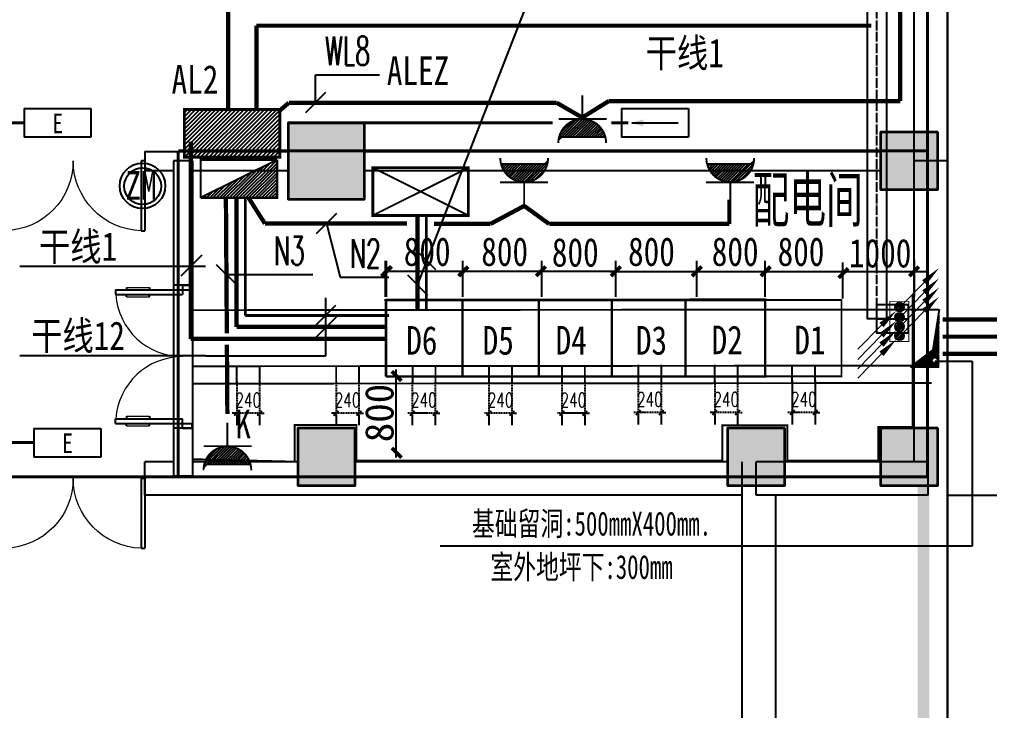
# Model space of a CAD drawing. Extents: x 815029915 to 815825525, y 579155098 to 579748855.
# Drawn here: x 815194584 to 815204740, y 579561353 to 579568592 of the extents above; entities that cross this region are included whole.
import ezdxf
from ezdxf.enums import TextEntityAlignment as Align

# ---------------------------------------------------------------- set-up
doc = ezdxf.new("R2010")
doc.units = 0
doc.header["$LTSCALE"] = 100
doc.header["$MEASUREMENT"] = 0
for name, pattern in [('DASH', [0.35, 0.25, -0.1]), ('DOTE', [2.42, 2, -0.2, 0.02, -0.2]), ('HIDDEN', [0.375, 0.25, -0.125])]:
    doc.linetypes.add(name, pattern=pattern)
for name, color, linetype in [('BR-消防应急灯具', 3, 'Continuous'), ('BR-系统通信线', 3, 'DASH'), ('COLUMN', 9, 'Continuous'), ('DOOR_FIRE', 4, 'Continuous'), ('E-TEXT-PLAN', 7, 'Continuous'), ('GROUND', 2, 'Continuous'), ('PUB_HATCH', 8, 'Continuous'), ('QD', 3, 'Continuous'), ('SPACE', 7, 'Continuous'), ('WALL', 9, 'Continuous'), ('WINDOW', 4, 'Continuous'), ('zm', 1, 'Continuous'), ('电-强电平面-标注', 3, 'Continuous'), ('电-强电平面-线缆', 3, 'Continuous'), ('电-接地防雷-接地线', 132, 'Continuous'), ('电-桥架', 4, 'Continuous'), ('设备-插座', 3, 'Continuous'), ('设备-箱柜', 3, 'Continuous')]:
    doc.layers.add(name, color=color, linetype=linetype)
for name, color, linetype, lineweight in [('柱填充', 9, 'Continuous', 18), ('电-强电平面-箭头', 3, 'Continuous', 0), ('砼柱', 2, 'Continuous', 35)]:
    doc.layers.add(name, color=color, linetype=linetype, lineweight=lineweight)
doc.styles.add('-宋体', font='', dxfattribs={"width": 0.8})
doc.styles.add('-黑体', font='', dxfattribs={"width": 0.8})
doc.styles.add('_TCH_DIM_T3', font='SIMPLEX', dxfattribs={"width": 0.705882, "bigfont": 'GBCBIG'})
doc.styles.add('_TCH_SPACE', font='SIMPLEX', dxfattribs={"height": 5, "bigfont": 'GBCBIG'})
doc.styles.add('ELEC-DIM', font='simplex.shx', dxfattribs={"width": 0.6, "bigfont": 'HZTXT.shx'})
doc.styles.add('IDQSTYLE', font='txt.shx', dxfattribs={"width": 0.7, "bigfont": 'hztxt.shx'})
doc.styles.add('ST', font='')
doc.styles.get("Standard").update_dxf_attribs({"font": 'gbenor.shx', "bigfont": 'gbcbig.shx'})
doc.styles.add('宋体', font='', dxfattribs={"width": 0.8})
doc.styles.get('-宋体').set_extended_font_data('SimSun')
doc.styles.get('-黑体').set_extended_font_data('SimHei')
doc.styles.get('ST').set_extended_font_data('SimSun')
doc.styles.get('宋体').set_extended_font_data('SimSun')
doc.linetypes.add('GDLine', pattern='A,1,-3,5.8,["|",Standard,S=4,R=-45,X=-1.407,Y=-0.7],-0.1,["|",Standard,S=4,R=-45,X=-1.407,Y=-0.7],-0.1,["|",Standard,S=4,R=-45,X=-1.407,Y=-0.7],-0.1,["|",Standard,S=4,R=-45,X=-1.407,Y=-0.7],-0.1,5.8,-3,1', length=20)
doc.dimstyles.new('_TCH_ARCH&&50', dxfattribs={"dimtxt": 148.75, "dimasz": 50, "dimexe": 125, "dimexo": 150, "dimgap": 63.125, "dimtad": 1, "dimdec": 0, "dimzin": 0, "dimdsep": 46, "dimtxsty": '_TCH_DIM_T3', "dimblk": 'ARCHTICK', "dimcen": 0.09, "dimclrt": 7, "dimazin": 2, "dimtfac": 1, "dimtdec": 0, "dimtix": 1, "dimtmove": 2, "dimatfit": 3, "dimfxl": 0, "dimtolj": 1, "dimtzin": 0, "dimarcsym": 0})

# ---------------------------------------------------------------- blocks, each defined once
blk = doc.blocks.new('_ArchTick')
at = {"color": 0, "linetype": 'ByBlock', "const_width": 0.4}
blk.add_lwpolyline([(-0.5, -0.5), (0.5, 0.5)], dxfattribs=at)
blk = doc.blocks.new('*D106')
at = {"layer": 'Defpoints', "color": 0, "linetype": 'DASH', "ltscale": 0.5, "transparency": 16777216}
for p in [(815201863, 579564958), (815202103, 579564958), (815201863, 579564474)]:
    blk.add_point(p, dxfattribs=at)
at = {"layer": 'zm', "color": 0, "linetype": 'DASH', "lineweight": -2, "ltscale": 0.5, "transparency": 16777216}
for p, q in [((815201863, 579564808), (815201863, 579564349)), ((815202103, 579564808), (815202103, 579564349)), ((815201863, 579564474), (815201813, 579564474)), ((815202103, 579564474), (815201863, 579564474)), ((815202103, 579564474), (815202153, 579564474))]:
    blk.add_line(p, q, dxfattribs=at)
at = {"layer": 'zm', "color": 0, "linetype": 'DASH', "lineweight": -2, "ltscale": 0.5, "transparency": 16777216, "xscale": 50, "yscale": 50, "zscale": 50}
blk.add_blockref('_ArchTick', (815201863, 579564474), dxfattribs=at)
at = {"layer": 'zm', "color": 0, "linetype": 'DASH', "lineweight": -2, "ltscale": 0.5, "transparency": 16777216, "xscale": 50, "yscale": 50, "zscale": 50, "rotation": 180}
blk.add_blockref('_ArchTick', (815202103, 579564474), dxfattribs=at)
at = {"layer": 'zm', "color": 7, "linetype": 'DASH', "ltscale": 0.5, "transparency": 16777216, "insert": (815201983, 579564612), "char_height": 148.8, "attachment_point": 5, "style": '_TCH_DIM_T3'}
blk.add_mtext('\\A1;240', dxfattribs=at)
blk = doc.blocks.new('*D107')
at = {"layer": 'Defpoints', "color": 0, "linetype": 'DASH', "ltscale": 0.5, "transparency": 16777216}
for p in [(815200263, 579564951), (815200503, 579564951), (815200263, 579564467)]:
    blk.add_point(p, dxfattribs=at)
at = {"layer": 'zm', "color": 0, "linetype": 'DASH', "lineweight": -2, "ltscale": 0.5, "transparency": 16777216}
for p, q in [((815200263, 579564801), (815200263, 579564342)), ((815200503, 579564801), (815200503, 579564342)), ((815200263, 579564467), (815200213, 579564467)), ((815200503, 579564467), (815200263, 579564467)), ((815200503, 579564467), (815200553, 579564467))]:
    blk.add_line(p, q, dxfattribs=at)
at = {"layer": 'zm', "color": 0, "linetype": 'DASH', "lineweight": -2, "ltscale": 0.5, "transparency": 16777216, "xscale": 50, "yscale": 50, "zscale": 50}
blk.add_blockref('_ArchTick', (815200263, 579564467), dxfattribs=at)
at = {"layer": 'zm', "color": 0, "linetype": 'DASH', "lineweight": -2, "ltscale": 0.5, "transparency": 16777216, "xscale": 50, "yscale": 50, "zscale": 50, "rotation": 180}
blk.add_blockref('_ArchTick', (815200503, 579564467), dxfattribs=at)
at = {"layer": 'zm', "color": 7, "linetype": 'DASH', "ltscale": 0.5, "transparency": 16777216, "insert": (815200383, 579564605), "char_height": 148.8, "attachment_point": 5, "style": '_TCH_DIM_T3'}
blk.add_mtext('\\A1;240', dxfattribs=at)
blk = doc.blocks.new('*D108')
at = {"layer": 'Defpoints', "color": 0, "linetype": 'DASH', "ltscale": 0.5, "transparency": 16777216}
for p in [(815199500, 579564951), (815199740, 579564951), (815199500, 579564467)]:
    blk.add_point(p, dxfattribs=at)
at = {"layer": 'zm', "color": 0, "linetype": 'DASH', "lineweight": -2, "ltscale": 0.5, "transparency": 16777216}
for p, q in [((815199500, 579564801), (815199500, 579564342)), ((815199740, 579564801), (815199740, 579564342)), ((815199500, 579564467), (815199450, 579564467)), ((815199740, 579564467), (815199500, 579564467)), ((815199740, 579564467), (815199790, 579564467))]:
    blk.add_line(p, q, dxfattribs=at)
at = {"layer": 'zm', "color": 0, "linetype": 'DASH', "lineweight": -2, "ltscale": 0.5, "transparency": 16777216, "xscale": 50, "yscale": 50, "zscale": 50}
blk.add_blockref('_ArchTick', (815199500, 579564467), dxfattribs=at)
at = {"layer": 'zm', "color": 0, "linetype": 'DASH', "lineweight": -2, "ltscale": 0.5, "transparency": 16777216, "xscale": 50, "yscale": 50, "zscale": 50, "rotation": 180}
blk.add_blockref('_ArchTick', (815199740, 579564467), dxfattribs=at)
at = {"layer": 'zm', "color": 7, "linetype": 'DASH', "ltscale": 0.5, "transparency": 16777216, "insert": (815199620, 579564605), "char_height": 148.8, "attachment_point": 5, "style": '_TCH_DIM_T3'}
blk.add_mtext('\\A1;240', dxfattribs=at)
blk = doc.blocks.new('*D109')
at = {"layer": 'Defpoints', "color": 0, "linetype": 'DASH', "ltscale": 0.5, "transparency": 16777216}
for p in [(815201063, 579564958), (815201303, 579564958), (815201063, 579564474)]:
    blk.add_point(p, dxfattribs=at)
at = {"layer": 'zm', "color": 0, "linetype": 'DASH', "lineweight": -2, "ltscale": 0.5, "transparency": 16777216}
for p, q in [((815201063, 579564808), (815201063, 579564349)), ((815201303, 579564808), (815201303, 579564349)), ((815201063, 579564474), (815201013, 579564474)), ((815201303, 579564474), (815201063, 579564474)), ((815201303, 579564474), (815201353, 579564474))]:
    blk.add_line(p, q, dxfattribs=at)
at = {"layer": 'zm', "color": 0, "linetype": 'DASH', "lineweight": -2, "ltscale": 0.5, "transparency": 16777216, "xscale": 50, "yscale": 50, "zscale": 50}
blk.add_blockref('_ArchTick', (815201063, 579564474), dxfattribs=at)
at = {"layer": 'zm', "color": 0, "linetype": 'DASH', "lineweight": -2, "ltscale": 0.5, "transparency": 16777216, "xscale": 50, "yscale": 50, "zscale": 50, "rotation": 180}
blk.add_blockref('_ArchTick', (815201303, 579564474), dxfattribs=at)
at = {"layer": 'zm', "color": 7, "linetype": 'DASH', "ltscale": 0.5, "transparency": 16777216, "insert": (815201183, 579564612), "char_height": 148.8, "attachment_point": 5, "style": '_TCH_DIM_T3'}
blk.add_mtext('\\A1;240', dxfattribs=at)
blk = doc.blocks.new('*D105')
at = {"layer": 'Defpoints', "color": 0, "linetype": 'DASH', "ltscale": 0.5, "transparency": 16777216}
for p in [(815202675, 579564960), (815202915, 579564960), (815202675, 579564476)]:
    blk.add_point(p, dxfattribs=at)
at = {"layer": 'zm', "color": 0, "linetype": 'DASH', "lineweight": -2, "ltscale": 0.5, "transparency": 16777216}
for p, q in [((815202675, 579564810), (815202675, 579564351)), ((815202915, 579564810), (815202915, 579564351)), ((815202675, 579564476), (815202625, 579564476)), ((815202915, 579564476), (815202675, 579564476)), ((815202915, 579564476), (815202965, 579564476))]:
    blk.add_line(p, q, dxfattribs=at)
at = {"layer": 'zm', "color": 0, "linetype": 'DASH', "lineweight": -2, "ltscale": 0.5, "transparency": 16777216, "xscale": 50, "yscale": 50, "zscale": 50}
blk.add_blockref('_ArchTick', (815202675, 579564476), dxfattribs=at)
at = {"layer": 'zm', "color": 0, "linetype": 'DASH', "lineweight": -2, "ltscale": 0.5, "transparency": 16777216, "xscale": 50, "yscale": 50, "zscale": 50, "rotation": 180}
blk.add_blockref('_ArchTick', (815202915, 579564476), dxfattribs=at)
at = {"layer": 'zm', "color": 7, "linetype": 'DASH', "ltscale": 0.5, "transparency": 16777216, "insert": (815202795, 579564614), "char_height": 148.8, "attachment_point": 5, "style": '_TCH_DIM_T3'}
blk.add_mtext('\\A1;240', dxfattribs=at)
blk = doc.blocks.new('*D110')
at = {"layer": 'Defpoints', "color": 0, "linetype": 'DASH', "ltscale": 0.5, "transparency": 16777216}
for p in [(815198697, 579564951), (815198937, 579564951), (815198697, 579564467)]:
    blk.add_point(p, dxfattribs=at)
at = {"layer": 'zm', "color": 0, "linetype": 'DASH', "lineweight": -2, "ltscale": 0.5, "transparency": 16777216}
for p, q in [((815198697, 579564801), (815198697, 579564342)), ((815198937, 579564801), (815198937, 579564342)), ((815198697, 579564467), (815198647, 579564467)), ((815198937, 579564467), (815198697, 579564467)), ((815198937, 579564467), (815198987, 579564467))]:
    blk.add_line(p, q, dxfattribs=at)
at = {"layer": 'zm', "color": 0, "linetype": 'DASH', "lineweight": -2, "ltscale": 0.5, "transparency": 16777216, "xscale": 50, "yscale": 50, "zscale": 50}
blk.add_blockref('_ArchTick', (815198697, 579564467), dxfattribs=at)
at = {"layer": 'zm', "color": 0, "linetype": 'DASH', "lineweight": -2, "ltscale": 0.5, "transparency": 16777216, "xscale": 50, "yscale": 50, "zscale": 50, "rotation": 180}
blk.add_blockref('_ArchTick', (815198937, 579564467), dxfattribs=at)
at = {"layer": 'zm', "color": 7, "linetype": 'DASH', "ltscale": 0.5, "transparency": 16777216, "insert": (815198817, 579564605), "char_height": 148.8, "attachment_point": 5, "style": '_TCH_DIM_T3'}
blk.add_mtext('\\A1;240', dxfattribs=at)
blk = doc.blocks.new('*D111')
at = {"layer": 'Defpoints', "color": 0, "linetype": 'DASH', "ltscale": 0.5, "transparency": 16777216}
for p in [(815197899, 579564951), (815198139, 579564951), (815197899, 579564467)]:
    blk.add_point(p, dxfattribs=at)
at = {"layer": 'zm', "color": 0, "linetype": 'DASH', "lineweight": -2, "ltscale": 0.5, "transparency": 16777216}
for p, q in [((815197899, 579564801), (815197899, 579564342)), ((815198139, 579564801), (815198139, 579564342)), ((815197899, 579564467), (815197849, 579564467)), ((815198139, 579564467), (815197899, 579564467)), ((815198139, 579564467), (815198189, 579564467))]:
    blk.add_line(p, q, dxfattribs=at)
at = {"layer": 'zm', "color": 0, "linetype": 'DASH', "lineweight": -2, "ltscale": 0.5, "transparency": 16777216, "xscale": 50, "yscale": 50, "zscale": 50}
blk.add_blockref('_ArchTick', (815197899, 579564467), dxfattribs=at)
at = {"layer": 'zm', "color": 0, "linetype": 'DASH', "lineweight": -2, "ltscale": 0.5, "transparency": 16777216, "xscale": 50, "yscale": 50, "zscale": 50, "rotation": 180}
blk.add_blockref('_ArchTick', (815198139, 579564467), dxfattribs=at)
at = {"layer": 'zm', "color": 7, "linetype": 'DASH', "ltscale": 0.5, "transparency": 16777216, "insert": (815198019, 579564605), "char_height": 148.8, "attachment_point": 5, "style": '_TCH_DIM_T3'}
blk.add_mtext('\\A1;240', dxfattribs=at)
blk = doc.blocks.new('HC000430')
at = {"color": 0, "linetype": 'Continuous', "const_width": 0.3}
blk.add_lwpolyline([(5, 2.5), (-5, 2.5), (-5, -2.5), (5, -2.5)], close=True, dxfattribs=at)
at = {"color": 0, "linetype": 'Continuous', "const_width": 0.2}
for points in [[(5, 2.5), (-5, -2.5)], [(-5, 2.5), (5, -2.5)]]:
    blk.add_lwpolyline(points, dxfattribs=at)
at = {"color": 0, "style": 'IDQSTYLE', "width": 0.7}
blk.add_attdef('PSFHATT', (7, -2.5), '', height=2.5, dxfattribs=at)
blk = doc.blocks.new('BR-DZX')
at = {"color": 7}
blk.add_line((54.5, -75), (295.5, -75), dxfattribs=at)
at = {"color": 3}
blk.add_solid([(114.8, -93.1), (42.5, -75), (114.8, -56.9)], dxfattribs=at)
at = {"layer": 'BR-消防应急灯具', "color": 3}
for p, q in [((0, 0), (350, 0)), ((0, 0), (0, -150)), ((350, 0), (350, -150)), ((350, -150), (0, -150))]:
    blk.add_line(p, q, dxfattribs=at)
at = {"flags": 1}
blk.add_attdef('A', (0, 0), '', height=2.5, dxfattribs=at)
blk = doc.blocks.new('*X25')
at = {"color": 0, "linetype": 'Continuous'}
for p, q in [((232.27, 320.09), (237.18, 325)), ((232.27, 320.51), (236.75, 325)), ((232.27, 320.94), (236.33, 325)), ((232.27, 321.36), (235.9, 325)), ((232.27, 321.79), (235.48, 325)), ((232.27, 322.21), (235.06, 325)), ((232.27, 322.63), (234.63, 325)), ((232.27, 323.06), (234.21, 325)), ((232.27, 323.48), (233.78, 325)), ((232.27, 323.91), (233.36, 325)), ((232.27, 324.33), (232.93, 325)), ((232.27, 324.76), (232.51, 325)), ((232.6, 320), (237.6, 325)), ((233.02, 320), (238.02, 325)), ((233.45, 320), (238.45, 325)), ((233.87, 320), (238.87, 325)), ((234.3, 320), (239.3, 325)), ((234.72, 320), (239.72, 325)), ((235.15, 320), (240.15, 325)), ((235.57, 320), (240.57, 325)), ((235.99, 320), (240.99, 325)), ((236.42, 320), (241.42, 325)), ((236.84, 320), (241.84, 325)), ((237.27, 320), (242.27, 325)), ((237.69, 320), (242.27, 324.57)), ((238.12, 320), (242.27, 324.15)), ((238.54, 320), (242.27, 323.72)), ((238.96, 320), (242.27, 323.3)), ((239.39, 320), (242.27, 322.88)), ((239.81, 320), (242.27, 322.45)), ((240.24, 320), (242.27, 322.03)), ((240.66, 320), (242.27, 321.6)), ((241.09, 320), (242.27, 321.18)), ((241.51, 320), (242.27, 320.75)), ((241.93, 320), (242.27, 320.33))]:
    blk.add_line(p, q, dxfattribs=at)
blk = doc.blocks.new('HC000429')
at = {"color": 0, "linetype": 'Continuous', "const_width": 0.3}
blk.add_lwpolyline([(5, 2.5), (-5, 2.5), (-5, -2.5), (5, -2.5)], close=True, dxfattribs=at)
at = {"color": 0, "linetype": 'Continuous'}
blk.add_blockref('*X25', (-237.27, -322.5), dxfattribs=at)
at = {"color": 0, "style": 'IDQSTYLE', "width": 0.7}
blk.add_attdef('PSFHATT', (7, -2.5), '', height=2.5, dxfattribs=at)
blk = doc.blocks.new('*X51')
at = {"color": 0, "linetype": 'Continuous'}
for p, q in [((159.6, 156.77), (159.62, 156.79)), ((159.66, 156.55), (159.91, 156.79)), ((159.75, 156.35), (160.19, 156.79)), ((159.84, 156.17), (160.47, 156.79)), ((159.95, 155.99), (160.75, 156.79)), ((160.08, 155.83), (161.04, 156.79)), ((160.21, 155.68), (161.32, 156.79)), ((160.35, 155.55), (161.6, 156.79)), ((160.51, 155.42), (161.89, 156.79)), ((160.68, 155.3), (162.17, 156.79)), ((160.86, 155.2), (162.45, 156.79)), ((161.05, 155.11), (162.73, 156.79)), ((161.26, 155.03), (163.02, 156.79)), ((161.48, 154.98), (163.3, 156.79)), ((161.72, 154.93), (163.58, 156.79)), ((161.99, 154.92), (163.87, 156.79)), ((162.29, 154.93), (164.49, 157.14)), ((162.63, 155), (164.43, 156.79)), ((163.08, 155.16), (164.27, 156.35))]:
    blk.add_line(p, q, dxfattribs=at)
blk = doc.blocks.new('HC000134')
at = {"color": 0, "linetype": 'Continuous', "const_width": 0.2}
blk.add_lwpolyline([(-2.5, 5, 0.198912), (-1.77, 3.23, 0.198912), (0, 2.5, 0.198912), (1.77, 3.23, 0.198912), (2.5, 5)], format="xyb", dxfattribs=at)
for points in [[(-2.42, 4.38), (2.42, 4.38)], [(-2.55, 2.48), (2.48, 2.48)], [(0, 2.5), (0, 0)]]:
    blk.add_lwpolyline(points, dxfattribs=at)
at = {"color": 0, "linetype": 'Continuous'}
blk.add_blockref('*X51', (-162.01, -152.42), dxfattribs=at)
at = {"color": 0, "style": 'IDQSTYLE', "width": 0.7}
blk.add_attdef('PSFHATT', (4.5, 0), '', height=2.5, dxfattribs=at)
blk = doc.blocks.new('*X48')
at = {"color": 0, "linetype": 'Continuous'}
for p, q in [((237.27, 320), (242.27, 325)), ((235.99, 320), (239.72, 323.73)), ((236.42, 320), (240.57, 324.15)), ((236.84, 320), (241.42, 324.58)), ((237.69, 320), (242.27, 324.57)), ((238.12, 320), (242.27, 324.15)), ((238.54, 320), (242.27, 323.72)), ((234.72, 320), (237.18, 322.46)), ((235.15, 320), (238.03, 322.88)), ((235.57, 320), (238.88, 323.3)), ((238.96, 320), (242.27, 323.3)), ((239.39, 320), (242.27, 322.88)), ((239.81, 320), (242.27, 322.45)), ((233.45, 320), (234.63, 321.18)), ((233.87, 320), (235.48, 321.61)), ((234.3, 320), (236.33, 322.03)), ((240.24, 320), (242.27, 322.03)), ((240.66, 320), (242.27, 321.6)), ((241.09, 320), (242.27, 321.18)), ((232.6, 320), (232.94, 320.33)), ((233.02, 320), (233.78, 320.76)), ((241.51, 320), (242.27, 320.75)), ((241.93, 320), (242.27, 320.33))]:
    blk.add_line(p, q, dxfattribs=at)
blk = doc.blocks.new('HC000431')
at = {"color": 0, "linetype": 'Continuous'}
blk.add_line((5, 2.5), (-5, -2.5), dxfattribs=at)
at = {"color": 0, "linetype": 'Continuous', "const_width": 0.3}
for points in [[(5, 2.5), (-5, 2.5), (-5, -2.5)], [(-5, -2.5), (5, -2.5), (5, 2.5)]]:
    blk.add_lwpolyline(points, dxfattribs=at)
at = {"color": 0, "linetype": 'Continuous'}
blk.add_blockref('*X48', (-237.27, -322.5), dxfattribs=at)
at = {"color": 0, "style": 'IDQSTYLE', "width": 0.7}
blk.add_attdef('PSFHATT', (7, -2.5), '', height=2.5, dxfattribs=at)
blk = doc.blocks.new('*X160')
at = {"color": 0, "linetype": 'Continuous'}
for p, q in [((192.59, 446.72), (193.93, 448.06)), ((192.65, 447.21), (193.44, 448)), ((192.67, 446.38), (194.27, 447.98)), ((192.81, 446.1), (194.55, 447.84)), ((193.01, 445.87), (194.78, 447.64)), ((193.27, 445.7), (194.95, 447.39)), ((193.58, 445.59), (195.06, 447.07)), ((193.98, 445.57), (195.08, 446.67))]:
    blk.add_line(p, q, dxfattribs=at)
blk = doc.blocks.new('HC000753')
at = {"color": 0, "linetype": 'Continuous'}
for p, q in [((0.13, 0.06), (3.24, 3.23)), ((-5.47, -5.53), (-2.36, -2.36))]:
    blk.add_line(p, q, dxfattribs=at)
for points in [[(3.24, 3.23, 0.8, 0, 0), (5.19, 5.12, 0, 0, 0)], [(-2.36, -2.36, 0.8, 0, 0), (-0.41, -0.47, 0, 0, 0)]]:
    blk.add_lwpolyline(points, format="xyseb", dxfattribs=at)
blk.add_circle((0, 0), 0.625, dxfattribs=at)
at = {"color": 0, "linetype": 'Continuous', "xscale": 0.5, "yscale": 0.5, "zscale": 0.5}
blk.add_blockref('*X160', (-96.92, -223.41), dxfattribs=at)
at = {"color": 0, "style": 'IDQSTYLE', "width": 0.7}
blk.add_attdef('PSFHATT', (7.19, -5.53), '', height=2.5, dxfattribs=at)
blk = doc.blocks.new('$DorLib2D$00000002')
for p, q in [((-0.5, 0), (-0.5, 0.4875)), ((-0.475, 0.4875), (-0.5, 0.4875)), ((-0.475, 0), (-0.475, 0.4875)), ((0.475, 0), (0.475, 0.4875)), ((0.475, 0.4875), (0.5, 0.4875)), ((0.5, 0), (0.5, 0.4875)), ((-0.5, 0), (-0.475, 0)), ((0.5, 0), (0.475, 0))]:
    blk.add_line(p, q)
at = {"lineweight": 13}
for centre, start, end in [((-0.4875, 0), 0, 88.53072), ((0.4875, 0), 91.46928, 180)]:
    blk.add_arc(centre, 0.4875, start, end, dxfattribs=at)
blk = doc.blocks.new('$DorLib2D$00000011')
for p, q in [((-0.4667, 0.4709), (-0.4667, -0.0625)), ((-0.4667, 0.4709), (-0.4333, 0.4709)), ((-0.4333, 0.4709), (-0.4333, 0.0042)), ((0.4333, 0.4709), (0.4333, 0.0042)), ((0.4667, 0.4709), (0.4333, 0.4709)), ((0.4667, 0.4709), (0.4667, -0.0625)), ((-0.4833, 0.3962), (-0.4667, 0.3962)), ((-0.4167, 0.3962), (-0.4333, 0.3962)), ((0.4167, 0.3962), (0.4333, 0.3962)), ((0.4833, 0.3962), (0.4667, 0.3962)), ((-0.4833, 0.2346), (-0.4667, 0.2346)), ((-0.4167, 0.2346), (-0.4333, 0.2346)), ((0.4167, 0.2346), (0.4333, 0.2346)), ((0.4833, 0.2346), (0.4667, 0.2346)), ((-0.5, 0.0042), (-0.4333, 0.0042)), ((-0.5, 0.0042), (-0.5, -0.0625)), ((0.5, 0.0042), (0.4333, 0.0042)), ((0.5, 0.0042), (0.5, -0.0625)), ((-0.5, -0.0625), (-0.4667, -0.0625)), ((0.5, -0.0625), (0.4667, -0.0625))]:
    blk.add_line(p, q)
at = {"lineweight": 13}
for p, q in [((-0.4833, 0.3962), (-0.4833, 0.2346)), ((-0.4167, 0.3962), (-0.4167, 0.2346)), ((0.4167, 0.3962), (0.4167, 0.2346)), ((0.4833, 0.3962), (0.4833, 0.2346))]:
    blk.add_line(p, q, dxfattribs=at)
for centre, start, end in [((-0.4667, 0.0042), 0, 85.90396), ((0.4667, 0.0042), 94.09604, 180)]:
    blk.add_arc(centre, 0.4667, start, end, dxfattribs=at)
blk = doc.blocks.new('安全出口')
at = {"layer": 'BR-消防应急灯具', "color": 3}
for p, q in [((-175, 0), (175, 0)), ((-175, 0), (-175, -150)), ((175, 0), (175, -150)), ((175, -150), (-175, -150))]:
    blk.add_line(p, q, dxfattribs=at)
at = {"color": 3, "flags": 1}
blk.add_attdef('A', (-175, 0), '', height=2.5, dxfattribs=at)
at = {"layer": 'BR-消防应急灯具', "color": 7, "insert": (-27.3, -26.1), "char_height": 103.265, "width": 117.825, "attachment_point": 1, "style": '宋体'}
blk.add_mtext('{\\fSimHei|b0|i0|c134|p49;E}\\P    \\P   ', dxfattribs=at)
blk = doc.blocks.new('*D667')
at = {"layer": 'Defpoints', "color": 0, "linetype": 'DASH', "ltscale": 0.5, "transparency": 16777216}
for p in [(815196859, 579564951), (815197099, 579564951), (815196859, 579564467)]:
    blk.add_point(p, dxfattribs=at)
at = {"layer": 'zm', "color": 0, "linetype": 'DASH', "lineweight": -2, "ltscale": 0.5, "transparency": 16777216}
for p, q in [((815196859, 579564801), (815196859, 579564342)), ((815197099, 579564801), (815197099, 579564342)), ((815196859, 579564467), (815196809, 579564467)), ((815197099, 579564467), (815196859, 579564467)), ((815197099, 579564467), (815197149, 579564467))]:
    blk.add_line(p, q, dxfattribs=at)
at = {"layer": 'zm', "color": 0, "linetype": 'DASH', "lineweight": -2, "ltscale": 0.5, "transparency": 16777216, "xscale": 50, "yscale": 50, "zscale": 50}
blk.add_blockref('_ArchTick', (815196859, 579564467), dxfattribs=at)
at = {"layer": 'zm', "color": 0, "linetype": 'DASH', "lineweight": -2, "ltscale": 0.5, "transparency": 16777216, "xscale": 50, "yscale": 50, "zscale": 50, "rotation": 180}
blk.add_blockref('_ArchTick', (815197099, 579564467), dxfattribs=at)
at = {"layer": 'zm', "color": 7, "linetype": 'DASH', "ltscale": 0.5, "transparency": 16777216, "insert": (815196979, 579564605), "char_height": 148.8, "attachment_point": 5, "style": '_TCH_DIM_T3'}
blk.add_mtext('\\A1;240', dxfattribs=at)

msp = doc.modelspace()

# ---------------------------------------------------------------- hatches: boundary and pattern name
at = {"layer": 'PUB_HATCH'}
for points in [[(815197538.1, 579567270.1), (815197538.1, 579566850.1), (815197958.1, 579566850.1), (815197958.1, 579567270.1)], [(815203688.1, 579567270.1), (815203688.1, 579566850.1), (815204108.1, 579566850.1), (815204108.1, 579567270.1)], [(815197538.1, 579564270.1), (815197538.1, 579563850.1), (815197958.1, 579563850.1), (815197958.1, 579564270.1)], [(815203988.1, 579563850.1), (815204108.1, 579563850.1), (815204108.1, 579563870.1), (815204108.1, 579564270.1), (815203688.1, 579564270.1), (815203688.1, 579563850.1)], [(815204108.1, 579563870.1), (815203988.1, 579563870.1), (815203988.1, 579560350.1), (815204108.1, 579560350.1)]]:
    msp.add_hatch(color=256, dxfattribs=at).paths.add_polyline_path(points, flags=17)
at = {"layer": 'zm'}
h = msp.add_hatch(dxfattribs=at)
h.set_pattern_fill('ANSI31', color=256, scale=5, angle=90)
h.set_pattern_definition([(135, (815322856.269, 576661703.733), (-5.612660076, -5.612660076), [])])
h.paths.add_polyline_path([(815203910.8, 579564953.7), (815203977.5, 579565003.6), (815203977.5, 579564953.7)])
h.paths.add_polyline_path([(815203977.5, 579564953.7), (815203977.5, 579565003.6), (815204044.1, 579565053.5), (815204044.1, 579564953.7)])
h.paths.add_polyline_path([(815204044.1, 579564953.7), (815204044.1, 579565053.5), (815204110.8, 579565103.4), (815204110.8, 579564953.7)])
h.paths.add_polyline_path([(815204110.8, 579564953.7), (815204110.8, 579565103.4), (815204147.3, 579565130.7), (815204147.6, 579565133.3), (815204210.8, 579565133.3), (815204210.8, 579565020.2), (815204196.2, 579565020.2, 0.433892), (815204166.3, 579565052.2, 1), (815204166.3, 579564992.2, 0.3948051), (815204196.2, 579565020.2), (815204210.8, 579565020.2), (815204210.8, 579564953.7)])
h.paths.add_polyline_path([(815204147.6, 579565133.3), (815204174.7, 579565313.8), (815204210.8, 579565313.8), (815204210.8, 579565133.3)])
h.paths.add_polyline_path([(815204174.7, 579565313.8), (815204201.5, 579565492.1), (815204210.8, 579565492.1), (815204210.8, 579565313.8)])
at = {"layer": '柱填充', "lineweight": 18}
for points in [[(815198198.1, 579567510.1), (815197398.1, 579567510.1), (815197398.1, 579566710.1), (815198198.1, 579566710.1)], [(815204198.1, 579567410.1), (815203598.1, 579567410.1), (815203598.1, 579566810.1), (815204198.1, 579566810.1)], [(815198098.1, 579564310.1), (815197498.1, 579564310.1), (815197498.1, 579563710.1), (815198098.1, 579563710.1)], [(815202598.1, 579564310.1), (815201998.1, 579564310.1), (815201998.1, 579563710.1), (815202598.1, 579563710.1)], [(815204198.1, 579564310.1), (815203598.1, 579564310.1), (815203598.1, 579563710.1), (815204198.1, 579563710.1)]]:
    msp.add_hatch(color=250, dxfattribs=at).paths.add_polyline_path(points)

# ---------------------------------------------------------------- linework, layer by layer
for p, q in [((815204298.1, 579560110.1), (815204298.1, 579570051.5)), ((815204298.1, 579563694.1), (815204298.1, 579560110.1))]:
    msp.add_line(p, q)
at = {"layer": 'COLUMN'}
for points in [[(815197398.1, 579566710.1), (815198198.1, 579566710.1), (815198198.1, 579567510.1), (815197398.1, 579567510.1)], [(815203598.1, 579566810.1), (815204198.1, 579566810.1), (815204198.1, 579567410.1), (815203598.1, 579567410.1)], [(815197498.1, 579563710.1), (815198098.1, 579563710.1), (815198098.1, 579564310.1), (815197498.1, 579564310.1)], [(815201998.1, 579563710.1), (815202598.1, 579563710.1), (815202598.1, 579564310.1), (815201998.1, 579564310.1)], [(815203598.1, 579563710.1), (815204198.1, 579563710.1), (815204198.1, 579564310.1), (815203598.1, 579564310.1)]]:
    msp.add_lwpolyline(points, close=True, dxfattribs=at)
at = {"layer": 'DOOR_FIRE'}
for p, q in [((815196198.1, 579565810.1), (815196198.1, 579564310.1)), ((815196398.1, 579565810.1), (815196398.1, 579564310.1))]:
    msp.add_line(p, q, dxfattribs=at)
at = {"layer": 'GROUND'}
msp.add_line((815204298.1, 579563610.1), (815205298.1, 579563610.1), dxfattribs=at)
msp.add_lwpolyline([(815204298.1, 579563610.1), (815204298.1, 579570051.5), (815225886.9, 579548462.7), (815223553.4, 579546129.3), (815232321.6, 579537361.2), (815241089.7, 579546129.3), (815237059.2, 579550159.8), (815243211, 579556311.6), (815218108.7, 579581413.9), (815214502.5, 579577807.7), (815206100, 579586210.1), (815204298.1, 579586210.1), (815204298.1, 579587710.1), (815188998.1, 579587710.1), (815188998.1, 579588610.1), (815182598.1, 579588610.1), (815182598.1, 579581710.1), (815176998.1, 579581710.1)], dxfattribs=at)
at = {"layer": 'WALL'}
for p, q in [((815203948.1, 579570896.5), (815203948.1, 579567110.1)), ((815204298.1, 579570051.5), (815204298.1, 579567110.1)), ((815195898.1, 579567210.1), (815196398.1, 579567210.1)), ((815196298.1, 579567210.1), (815197398.1, 579567210.1)), ((815198198.1, 579567210.1), (815203598.1, 579567210.1)), ((815196198.1, 579567110.1), (815196198.1, 579565810.1)), ((815196398.1, 579567110.1), (815196198.1, 579567110.1)), ((815196398.1, 579567110.1), (815196398.1, 579565810.1)), ((815203948.1, 579567110.1), (815203948.1, 579563960.1)), ((815204298.1, 579567110.1), (815203948.1, 579567110.1)), ((815204298.1, 579567110.1), (815204298.1, 579563610.1)), ((815195898.1, 579567010.1), (815196198.1, 579567010.1)), ((815196398.1, 579567010.1), (815197398.1, 579567010.1)), ((815198198.1, 579567010.1), (815203598.1, 579567010.1)), ((815196198.1, 579564310.1), (815196198.1, 579563810.1)), ((815196398.1, 579564310.1), (815196398.1, 579563810.1)), ((815196198.1, 579563960.1), (815195898.1, 579563960.1)), ((815197498.1, 579563960.1), (815196398.1, 579563960.1)), ((815201998.1, 579563960.1), (815198098.1, 579563960.1)), ((815202148.1, 579563960.1), (815202148.1, 579560110.1)), ((815204098.1, 579563960.1), (815202298.1, 579563960.1)), ((815202298.1, 579563610.1), (815202298.1, 579563960.1)), ((815204098.1, 579563610.1), (815204098.1, 579563960.1)), ((815196398.1, 579563810.1), (815196198.1, 579563810.1)), ((815196398.1, 579563610.1), (815195898.1, 579563610.1)), ((815202148.1, 579563610.1), (815196298.1, 579563610.1)), ((815204098.1, 579563610.1), (815202298.1, 579563610.1)), ((815202498.1, 579563610.1), (815202498.1, 579560110.1))]:
    msp.add_line(p, q, dxfattribs=at)
for points in [[(815195898.1, 579567210.1), (815195898.1, 579567010.1)], [(815196398.1, 579565810.1), (815196198.1, 579565810.1)], [(815196398.1, 579564310.1), (815196198.1, 579564310.1)], [(815195898.1, 579563610.1), (815195898.1, 579563960.1)]]:
    msp.add_lwpolyline(points, dxfattribs=at)
at = {"layer": 'zm', "color": 1}
for p, q in [((815196493.4, 579566122.2), (815196275.5, 579565904.5)), ((815196533.7, 579566004.8), (815194588, 579566004.8)), ((815198417.2, 579565687), (815198417.2, 579566065)), ((815198426.5, 579565687), (815198426.5, 579566065)), ((815198426.5, 579565687), (815198426.5, 579566065)), ((815198426.5, 579565687), (815198426.5, 579566065)), ((815198426.5, 579565687), (815198426.5, 579566065)), ((815198426.5, 579565687), (815198426.5, 579566065)), ((815199226.5, 579565687), (815199226.5, 579566065)), ((815199226.5, 579565687), (815199226.5, 579566065)), ((815199226.5, 579565687), (815199226.5, 579566065)), ((815199226.5, 579565687), (815199226.5, 579566065)), ((815199226.5, 579565687), (815199226.5, 579566065)), ((815200053, 579565687), (815200053, 579566065)), ((815200053, 579565687), (815200053, 579566065)), ((815200053, 579565687), (815200053, 579566065)), ((815200053, 579565687), (815200053, 579566065)), ((815200053, 579565687), (815200053, 579566065)), ((815200827.7, 579565687), (815200827.7, 579566065)), ((815200827.7, 579565687), (815200827.7, 579566065)), ((815200827.7, 579565687), (815200827.7, 579566065)), ((815200827.7, 579565687), (815200827.7, 579566065)), ((815200827.7, 579565687), (815200827.7, 579566065)), ((815201675.7, 579565687), (815201675.7, 579566065)), ((815201675.7, 579565687), (815201675.7, 579566065)), ((815201675.7, 579565687), (815201675.7, 579566065)), ((815201675.7, 579565687), (815201675.7, 579566065)), ((815201675.7, 579565687), (815201675.7, 579566065)), ((815202392, 579565687), (815202392, 579566065)), ((815202392, 579565687), (815202392, 579566065)), ((815202392, 579565687), (815202392, 579566065)), ((815202392, 579565687), (815202392, 579566065)), ((815202392, 579565687), (815202392, 579566065)), ((815203205.4, 579565669), (815203205.4, 579566047)), ((815203205.4, 579565669), (815203205.4, 579566047)), ((815203205.4, 579565669), (815203205.4, 579566047)), ((815203205.4, 579565669), (815203205.4, 579566047)), ((815203205.4, 579565669), (815203205.4, 579566047)), ((815203953.8, 579565690.1), (815203953.8, 579566068.1)), ((815199245.9, 579565953.5), (815198445.9, 579565953.5)), ((815200031.7, 579565953.5), (815199231.7, 579565953.5)), ((815200839.4, 579565953.5), (815200039.4, 579565953.5)), ((815200766.1, 579565953.5), (815204082.8, 579565953.5)), ((815197792, 579565070.3), (815197792, 579565676)), ((815197893.8, 579565596.3), (815197676, 579565378.6)), ((815199207.9, 579565653.2), (815198407.9, 579565653.2)), ((815198422.1, 579564853.2), (815198422.1, 579565653.2)), ((815198422.1, 579564853.2), (815198422.1, 579565653.2)), ((815200007.9, 579565653.2), (815199207.9, 579565653.2)), ((815199222.1, 579564853.2), (815199222.1, 579565653.2)), ((815199222.1, 579564853.2), (815199222.1, 579565653.2)), ((815200771.4, 579565653.2), (815199971.4, 579565653.2)), ((815200022.1, 579564853.2), (815200022.1, 579565653.2)), ((815200022.1, 579564853.2), (815200022.1, 579565653.2)), ((815200785.6, 579564853.2), (815200785.6, 579565653.2)), ((815200785.6, 579564853.2), (815200785.6, 579565653.2)), ((815201556.7, 579564853.2), (815201556.7, 579565653.2)), ((815201556.7, 579564853.2), (815201556.7, 579565653.2)), ((815202402.1, 579565660), (815201602.1, 579565660)), ((815197900.7, 579565474.5), (815197682.8, 579565256.8)), ((815196533.7, 579565070.3), (815194588, 579565070.3)), ((815196533.7, 579565070.3), (815197792, 579565070.3)), ((815204168.3, 579565013.2), (815204558.1, 579565013.2)), ((815204558.1, 579565013.2), (815204558.1, 579563075.1)), ((815199222.1, 579564853.2), (815198422.1, 579564853.2)), ((815200022.1, 579564853.2), (815199222.1, 579564853.2)), ((815200785.6, 579564853.2), (815199985.6, 579564853.2)), ((815204558.1, 579563075.1), (815198990.5, 579563075.1))]:
    msp.add_line(p, q, dxfattribs=at)
at = {"layer": 'zm'}
for p, q in [((815203910.8, 579565554.2), (815204210.8, 579565554.2)), ((815204210.8, 579565554.2), (815204147.3, 579565130.7)), ((815204147.3, 579565130.7), (815203910.8, 579564953.7)), ((815203910.8, 579564953.7), (815204210.8, 579564953.7))]:
    msp.add_line(p, q, dxfattribs=at)
at = {"layer": 'zm', "color": 4}
msp.add_line((815198527.5, 579564004.8), (815198527.5, 579564925.5), dxfattribs=at)
at = {"layer": 'zm', "color": 1, "linetype": 'DASH', "ltscale": 0.5, "const_width": 20}
for points in [[(815196398.1, 579565546.8), (815196398.1, 579563986), (815197466.1, 579563960.1), (815197466.1, 579564344.7), (815198113.3, 579564344.7), (815198113.3, 579563972.7), (815201942.9, 579563972.7), (815201942.9, 579564341.1), (815202622.3, 579564341.1), (815202622.3, 579563970.7), (815203576, 579563970.7), (815203576, 579564323.1), (815203933.5, 579564323.1), (815203933.5, 579565709.6)], [(815204135.3, 579565553.7), (815196398.1, 579565546.8)], [(815204135.3, 579564966.2), (815196398.1, 579564959.3)], [(815196859.6, 579564775.4), (815196859.6, 579564959.9)], [(815197099.8, 579564775.4), (815197099.8, 579564960.3)], [(815197899.8, 579564776.4), (815197899.8, 579564960.8)], [(815198140.1, 579564776.4), (815198140.1, 579564961.2)], [(815198699.8, 579564776.4), (815198699.8, 579564960.8)], [(815198940.1, 579564776.4), (815198940.1, 579564961.2)], [(815199499.8, 579564776.4), (815199499.8, 579564960.8)], [(815199740.1, 579564776.4), (815199740.1, 579564961.2)], [(815200263.3, 579564776.4), (815200263.3, 579564960.8)], [(815200503.6, 579564776.4), (815200503.6, 579564961.2)], [(815201063.3, 579564776.4), (815201063.3, 579564977)], [(815201303.6, 579564776.4), (815201303.6, 579564977)], [(815201863.3, 579564776.4), (815201863.3, 579564977)], [(815202103.6, 579564776.4), (815202103.6, 579564977)], [(815202672.1, 579564776.6), (815202672.1, 579564977.2)], [(815202912.4, 579564776.6), (815202912.4, 579564977.2)], [(815204135.3, 579564783.9), (815196398.1, 579564777.1)]]:
    msp.add_lwpolyline(points, dxfattribs=at)
at = {"layer": 'zm', "color": 4, "const_width": 25}
for points in [[(815201578.7, 579565653.4), (815202392.1, 579565653.4), (815202392.1, 579564853.2), (815198422.1, 579564853.2)], [(815198422.1, 579565653.2), (815202399.8, 579565653.2)], [(815198422.1, 579565653.2), (815198422.1, 579564853.2)], [(815198422.1, 579565653.2), (815198422.1, 579564853.2)], [(815199222.1, 579565653.2), (815199222.1, 579564853.2)], [(815199222.1, 579565653.2), (815199222.1, 579564853.2)], [(815200022.1, 579565653.2), (815200022.1, 579564853.2)], [(815200785.6, 579565653.2), (815200785.6, 579564853.2)], [(815201556.7, 579565653.2), (815201556.7, 579564853.2)]]:
    msp.add_lwpolyline(points, dxfattribs=at)
at = {"layer": 'zm', "color": 1, "const_width": 20}
msp.add_lwpolyline([(815202376.4, 579565653.2), (815203189.8, 579565653.2), (815203189.8, 579564852.9), (815202377.3, 579564852.9)], dxfattribs=at)
at = {"layer": 'zm', "color": 3, "const_width": 10}
msp.add_lwpolyline([(815203893.1, 579565217.3), (815203696.1, 579565217.3), (815203696.1, 579565639.2), (815203893.7, 579565639.2), (815203893.7, 579565212.8)], dxfattribs=at)
at = {"layer": 'zm', "const_width": 45}
for points in [[(815206192.2, 579565447.6), (815204248.1, 579565447.6)], [(815206138.9, 579565269.2), (815204248.1, 579565269.2)], [(815206138.9, 579565088.7), (815204248.1, 579565088.7)]]:
    msp.add_lwpolyline(points, dxfattribs=at)
at = {"layer": 'zm', "color": 1}
msp.add_circle((815195872.6, 579566848.5, -2970), 238.4, dxfattribs=at)
at = {"layer": 'zm'}
for centre, radius in [((815195874.8, 579566845.1, 90), 192.6), ((815204166.3, 579565022.2), 30)]:
    msp.add_circle(centre, radius, dxfattribs=at)
at = {"layer": '电-强电平面-标注', "color": 1}
for p, q in [((815198752, 579565810.3), (815200033.4, 579569099.2)), ((815197684, 579567719.2), (815197684, 579568011.2)), ((815197684, 579568011.2), (815198355.4, 579568011.2)), ((815197790.1, 579567825.3), (815197577.9, 579567613.1)), ((815197903.6, 579566559.3), (815197691.5, 579566347.2)), ((815197797.6, 579566453.2), (815197942.9, 579565890.8)), ((815198727.7, 579566184.7), (815198939.9, 579565972.6)), ((815196644.7, 579566024.7), (815196858.3, 579565814)), ((815196751.5, 579565919.4), (815197147.2, 579565919.4)), ((815197147.2, 579565919.4), (815197655.7, 579565919.4)), ((815197942.9, 579565890.8), (815198451.5, 579565890.8)), ((815198645.9, 579565916.3), (815198858, 579565704.2))]:
    msp.add_line(p, q, dxfattribs=at)
at = {"layer": '电-强电平面-线缆', "color": 1, "linetype": 'Continuous', "const_width": 45}
for points in [[(815196770, 579567655.2), (815196770, 579570287.4)], [(815203805.2, 579567736.9), (815203805.2, 579569538.4)], [(815197065.2, 579567649.3), (815197065.2, 579568526.4)], [(815197065.2, 579568526.4), (815203503, 579568526.4)], [(815197405.4, 579567719.2), (815197295.1, 579567624.6)], [(815197405.4, 579567719.2), (815200208.3, 579567719.2)], [(815200208.3, 579567719.2), (815200476, 579567563.8)], [(815200476, 579567563.8), (815200754, 579567736.9)], [(815200754, 579567736.9), (815203805.2, 579567736.9)], [(815196377.8, 579565245.8), (815196377.8, 579567313)], [(815196755.7, 579565305.8), (815196746.1, 579566722.2)], [(815196858.2, 579565371.6), (815196858.2, 579566709.9)], [(815196983.6, 579566722.2), (815197154.3, 579566453.2)], [(815202015.9, 579566449.4), (815202015.9, 579566702.4)], [(815199514.3, 579566449.4), (815199868.5, 579566638.8)], [(815199868.5, 579566638.8), (815200130.2, 579566449.4)], [(815198752, 579565549), (815198752, 579566539.2)], [(815197154.3, 579566453.2), (815198640.5, 579566453.2)], [(815198924.8, 579566449.4), (815199514.3, 579566449.4)], [(815200130.2, 579566449.4), (815202015.9, 579566449.4)], [(815196858.2, 579565371.6), (815198426.1, 579565371.6)], [(815196377.8, 579565245.8), (815198426.1, 579565245.8)], [(815196761.4, 579564458.5), (815196756.5, 579565185.8)]]:
    msp.add_lwpolyline(points, dxfattribs=at)
at = {"layer": '电-强电平面-线缆', "color": 1, "linetype": 'HIDDEN', "const_width": 30}
for points in [[(815193949.8, 579567508.3), (815194630.8, 579567508.3)], [(815197392.5, 579567508.3), (815200166.5, 579567508.3)], [(815200779.9, 579567508.3), (815200958.2, 579567508.3)], [(815196949.7, 579566722.2), (815196949.7, 579565490)], [(815198843.5, 579566539.2), (815198843.5, 579565549.1)], [(815196949.7, 579565490), (815198453.6, 579565490)], [(815193949.8, 579564160.4), (815194740.3, 579564160.4)]]:
    msp.add_lwpolyline(points, dxfattribs=at)
at = {"layer": '电-接地防雷-接地线', "linetype": 'GDLine', "ltscale": 0.5, "const_width": 30}
for points in [[(815204090.4, 579563800.5), (815204090.4, 579570493.5)], [(815196246.7, 579563803.8), (815196246.7, 579567214.4)], [(815196246.7, 579567214.4), (815204103.1, 579567214.4)], [(815182743.3, 579563800.5), (815204090.4, 579563800.5)]]:
    msp.add_lwpolyline(points, dxfattribs=at)
at = {"layer": '电-桥架', "color": 5, "linetype": 'DOTE', "ltscale": 0.5}
for q in [(815203561.5, 579576608.5), (815203887.5, 579565455.4)]:
    msp.add_line((815203561.5, 579565455.4), q, dxfattribs=at)
at = {"layer": '电-桥架', "ltscale": 0.5}
for points in [[(815203661.5, 579576608.5), (815203661.5, 579565455.4), (815203461.5, 579565455.4), (815203461.5, 579576608.5)], [(815203887.5, 579565305.4), (815203561.5, 579565305.4), (815203561.5, 579565605.4), (815203887.5, 579565605.4)]]:
    msp.add_lwpolyline(points, close=True, dxfattribs=at)
at = {"layer": '砼柱', "color": 3, "lineweight": 35}
for points in [[(815198198.1, 579567510.1), (815197398.1, 579567510.1), (815197398.1, 579566710.1), (815198198.1, 579566710.1)], [(815204198.1, 579567410.1), (815203598.1, 579567410.1), (815203598.1, 579566810.1), (815204198.1, 579566810.1)], [(815198098.1, 579564310.1), (815197498.1, 579564310.1), (815197498.1, 579563710.1), (815198098.1, 579563710.1)], [(815202598.1, 579564310.1), (815201998.1, 579564310.1), (815201998.1, 579563710.1), (815202598.1, 579563710.1)], [(815204198.1, 579564310.1), (815203598.1, 579564310.1), (815203598.1, 579563710.1), (815204198.1, 579563710.1)]]:
    msp.add_lwpolyline(points, close=True, dxfattribs=at)

# ---------------------------------------------------------------- block references
at = {"layer": 'BR-系统通信线', "xscale": 2, "yscale": 2, "zscale": 2}
for p in [(815194983.7, 579567658.3), (815195087, 579564308.6)]:
    msp.add_blockref('安全出口', p, dxfattribs=at)
at = {"layer": 'DOOR_FIRE', "xscale": -1500, "yscale": -1500, "zscale": 1500, "rotation": 270.0000000000008}
msp.add_blockref('$DorLib2D$00000011', (815196298.1, 579565060.1), dxfattribs=at)
at = {"layer": 'E-TEXT-PLAN', "color": 142, "xscale": 100, "yscale": 100, "zscale": 100, "rotation": 180}
msp.add_blockref('HC000429', (815196810.9, 579567399.3), dxfattribs=at)
at = {"layer": 'E-TEXT-PLAN', "color": 142, "xscale": 100, "yscale": 100, "zscale": 100}
msp.add_blockref('HC000430', (815198784.4, 579566789.2), dxfattribs=at)
at = {"layer": 'WINDOW', "xscale": 1500, "yscale": -1500, "zscale": 1500}
msp.add_blockref('$DorLib2D$00000002', (815195148.1, 579567110.1), dxfattribs=at)
at = {"layer": 'WINDOW', "xscale": -1500, "yscale": 1500, "zscale": 1500, "rotation": 180}
msp.add_blockref('$DorLib2D$00000002', (815195148.1, 579563785.1), dxfattribs=at)
at = {"layer": 'zm', "color": 1}
for name, p, xscale, yscale, zscale in [('BR-DZX', (815200887.5, 579567658.8), 2, 2, 2), ('_ArchTick', (815198431.7, 579565953.5), 100, 100, 100), ('_ArchTick', (815198431.7, 579565953.5), 100, 100, 100), ('_ArchTick', (815198431.7, 579565953.5), 100, 100, 100), ('_ArchTick', (815198431.7, 579565953.5), 100, 100, 100), ('_ArchTick', (815198431.7, 579565953.5), 100, 100, 100), ('_ArchTick', (815198431.7, 579565953.5), 100, 100, 100), ('_ArchTick', (815199231.7, 579565953.5), 100, 100, 100), ('_ArchTick', (815199231.7, 579565953.5), 100, 100, 100), ('_ArchTick', (815199231.7, 579565953.5), 100, 100, 100), ('_ArchTick', (815199231.7, 579565953.5), 100, 100, 100), ('_ArchTick', (815199231.7, 579565953.5), 100, 100, 100), ('_ArchTick', (815199231.7, 579565953.5), 100, 100, 100), ('_ArchTick', (815200043.4, 579565953.5), 100, 100, 100), ('_ArchTick', (815200043.4, 579565953.5), 100, 100, 100), ('_ArchTick', (815200043.4, 579565953.5), 100, 100, 100), ('_ArchTick', (815200827.7, 579565953.5), 100, 100, 100), ('_ArchTick', (815200827.7, 579565953.5), 100, 100, 100), ('_ArchTick', (815200827.7, 579565953.5), 100, 100, 100), ('_ArchTick', (815201675.7, 579565953.5), 100, 100, 100), ('_ArchTick', (815201675.7, 579565953.5), 100, 100, 100), ('_ArchTick', (815201675.7, 579565953.5), 100, 100, 100), ('_ArchTick', (815202396.4, 579565953.5), 100, 100, 100), ('_ArchTick', (815202396.4, 579565953.5), 100, 100, 100), ('_ArchTick', (815202396.4, 579565953.5), 100, 100, 100), ('_ArchTick', (815203209.7, 579565935.5), 100, 100, 100), ('_ArchTick', (815203209.7, 579565935.5), 100, 100, 100), ('_ArchTick', (815203209.7, 579565935.5), 100, 100, 100)]:
    msp.add_blockref(name, p, dxfattribs=dict(at, xscale=xscale, yscale=yscale, zscale=zscale))
at = {"layer": 'zm', "color": 1, "xscale": 100, "yscale": 100, "zscale": 100}
for p, rotation in [((815198422.5, 579565953.5), 180), ((815198431.7, 579565953.5), 180), ((815198431.7, 579565953.5), 180), ((815198431.7, 579565953.5), 180), ((815198431.7, 579565953.5), 180), ((815198431.7, 579565953.5), 180), ((815198431.7, 579565953.5), 180), ((815198431.7, 579565953.5), 180), ((815198431.7, 579565953.5), 180), ((815199231.7, 579565953.5), 180), ((815199231.7, 579565953.5), 180), ((815199231.7, 579565953.5), 180), ((815199231.7, 579565953.5), 180), ((815199231.7, 579565953.5), 180), ((815199231.7, 579565953.5), 180), ((815199231.7, 579565953.5), 180), ((815199231.7, 579565953.5), 180), ((815200043.4, 579565953.5), 180), ((815200043.4, 579565953.5), 180), ((815200043.4, 579565953.5), 180), ((815200043.4, 579565953.5), 180), ((815200827.7, 579565953.5), 180), ((815200827.7, 579565953.5), 180), ((815200827.7, 579565953.5), 180), ((815200827.7, 579565953.5), 180), ((815201675.7, 579565953.5), 180), ((815201675.7, 579565953.5), 180), ((815201675.7, 579565953.5), 180), ((815201675.7, 579565953.5), 180), ((815202396.4, 579565953.5), 180), ((815202396.4, 579565953.5), 180), ((815202396.4, 579565953.5), 180), ((815202396.4, 579565953.5), 180), ((815203209.7, 579565935.5), 180), ((815203209.7, 579565935.5), 180), ((815203209.7, 579565935.5), 180), ((815203209.7, 579565935.5), 180), ((815203949.5, 579565953.5), 180), ((815198532.9, 579564856.2), 270), ((815198532.9, 579564052.5), 90), ((815198532.9, 579564052.5), 270), ((815198532.9, 579564052.5), 90), ((815198532.9, 579564052.5), 270), ((815198532.9, 579564052.5), 270), ((815198532.9, 579564052.5), 90), ((815198532.9, 579564052.5), 270), ((815198532.9, 579564052.5), 90), ((815198532.9, 579564052.5), 270), ((815198532.9, 579564052.5), 90), ((815198532.9, 579564052.5), 270), ((815198532.9, 579564052.5), 270), ((815198532.9, 579564052.5), 90), ((815198532.9, 579564052.5), 270)]:
    msp.add_blockref('_ArchTick', p, dxfattribs=dict(at, rotation=rotation))
at = {"layer": '电-强电平面-箭头', "color": 4, "xscale": 80, "yscale": 80, "zscale": 80}
for p in [(815203797.2, 579565579.4), (815203797.2, 579565472.4), (815203797.2, 579565374.4), (815203797.2, 579565278.2)]:
    msp.add_blockref('HC000753', p, dxfattribs=at)
at = {"layer": '设备-插座', "xscale": 100, "yscale": 100, "zscale": 100, "rotation": 180}
for p in [(815200476, 579567797.6), (815196761.4, 579564370.3)]:
    msp.add_blockref('HC000134', p, dxfattribs=at)
at = {"layer": '设备-插座', "xscale": 100, "yscale": 100, "zscale": 100}
for p in [(815199868.5, 579566638.8), (815202025.6, 579566638.8)]:
    msp.add_blockref('HC000134', p, dxfattribs=at)
at = {"layer": '设备-箱柜', "xscale": 80, "yscale": 80, "zscale": 80}
msp.add_blockref('HC000431', (815196881.7, 579566922.2), dxfattribs=at)

# ---------------------------------------------------------------- texts
at = {"layer": 'QD', "color": 3, "style": '-宋体', "width": 0.8}
for s, p in [('AL2', (815196177.2, 579567812.9, 2970)), ('ZM', (815195694, 579566703.6, 2970))]:
    msp.add_text(s, height=300, dxfattribs=at).set_placement(p)
at = {"layer": 'SPACE', "style": '_TCH_SPACE'}
msp.add_text('配电间', height=533.33, dxfattribs=at).set_placement((815202260.1, 579566419.3))
at = {"layer": 'zm', "color": 1, "style": '-黑体', "width": 0.8}
for s, p in [('ALEZ', (815198430.3, 579567903.8)), ('D6', (815198633.6, 579565080.8)), ('D5', (815199433.6, 579565080.8)), ('D4', (815200197.1, 579565082.5)), ('D3', (815201037.6, 579565081)), ('D2', (815201829.9, 579565085.4)), ('D1', (815202696.5, 579565084)), ('K', (815196845, 579564205.6))]:
    msp.add_text(s, height=300, dxfattribs=at).set_placement(p)
at = {"layer": 'zm', "style": 'ST', "width": 0.7}
for s, p in [('基础留洞:500mmX400mm.', (815200573.2, 579563186.6)), ('室外地坪下:300mm', (815200468.7, 579562732.6))]:
    msp.add_text(s, height=250, dxfattribs=at).set_placement(p, align=Align.CENTER)
at = {"layer": 'zm', "color": 1, "char_height": 300, "attachment_point": 5, "style": '-黑体'}
for s, insert in [('\\A1;干线1', (815201549, 579568224.4)), ('\\A1;干线1', (815195198.3, 579566197.5)), ('\\A1;800', (815198853, 579566157.6)), ('\\A1;800', (815199664, 579566157.6)), ('\\A1;800', (815200403.2, 579566150.1)), ('\\A1;800', (815201200.5, 579566157.6)), ('\\A1;800', (815202077, 579566157.6)), ('\\A1;800', (815202765.9, 579566157.6)), ('1000', (815203594.7, 579566141.9)), ('\\A1;干线12', (815195198.3, 579565263))]:
    msp.add_mtext(s, dxfattribs=dict(at, insert=insert))
at = {"layer": 'zm', "insert": (815198353.7, 579564469.7), "char_height": 300, "attachment_point": 5, "rotation": 90, "line_spacing_factor": 0.8, "style": 'ST'}
msp.add_mtext('800', dxfattribs=at)
at = {"layer": '电-强电平面-标注', "color": 1, "style": 'ELEC-DIM', "width": 0.6}
for s, p in [('WL8', (815197784, 579568111.2)), ('N3', (815197247.2, 579566019.4)), ('N2', (815198042.9, 579565990.8))]:
    msp.add_text(s, height=300, dxfattribs=at).set_placement(p)

# ---------------------------------------------------------------- dimensions: what is measured, and where the dimension line sits
at = {"layer": 'zm', "color": 1, "linetype": 'DASH', "ltscale": 0.5}
for p1, p2, picture, middle in [((815201302.6, 579564958), (815201062.6, 579564958), '*D109', (815201182.6, 579564611.6)), ((815202102.6, 579564958), (815201862.6, 579564958), '*D106', (815201982.6, 579564611.6)), ((815202915.1, 579564960.3), (815202675.1, 579564960.3), '*D105', (815202795.1, 579564613.9)), ((815197099.2, 579564951), (815196859.2, 579564951), '*D667', (815196979.2, 579564604.6)), ((815198139.4, 579564951), (815197899.4, 579564951), '*D111', (815198019.4, 579564604.6)), ((815198937.1, 579564951), (815198697.1, 579564951), '*D110', (815198817.1, 579564604.6)), ((815199740.1, 579564951), (815199500.1, 579564951), '*D108', (815199620.1, 579564604.6)), ((815200502.6, 579564951), (815200262.6, 579564951), '*D107', (815200382.6, 579564604.6))]:
    dim = msp.add_aligned_dim(p1=p1, p2=p2, distance=483.9, dimstyle='_TCH_ARCH&&50', dxfattribs=at)
    dim.commit()
    dim.dimension.update_dxf_attribs({"geometry": picture, "text_midpoint": middle})

doc.saveas('drawing.dxf')
